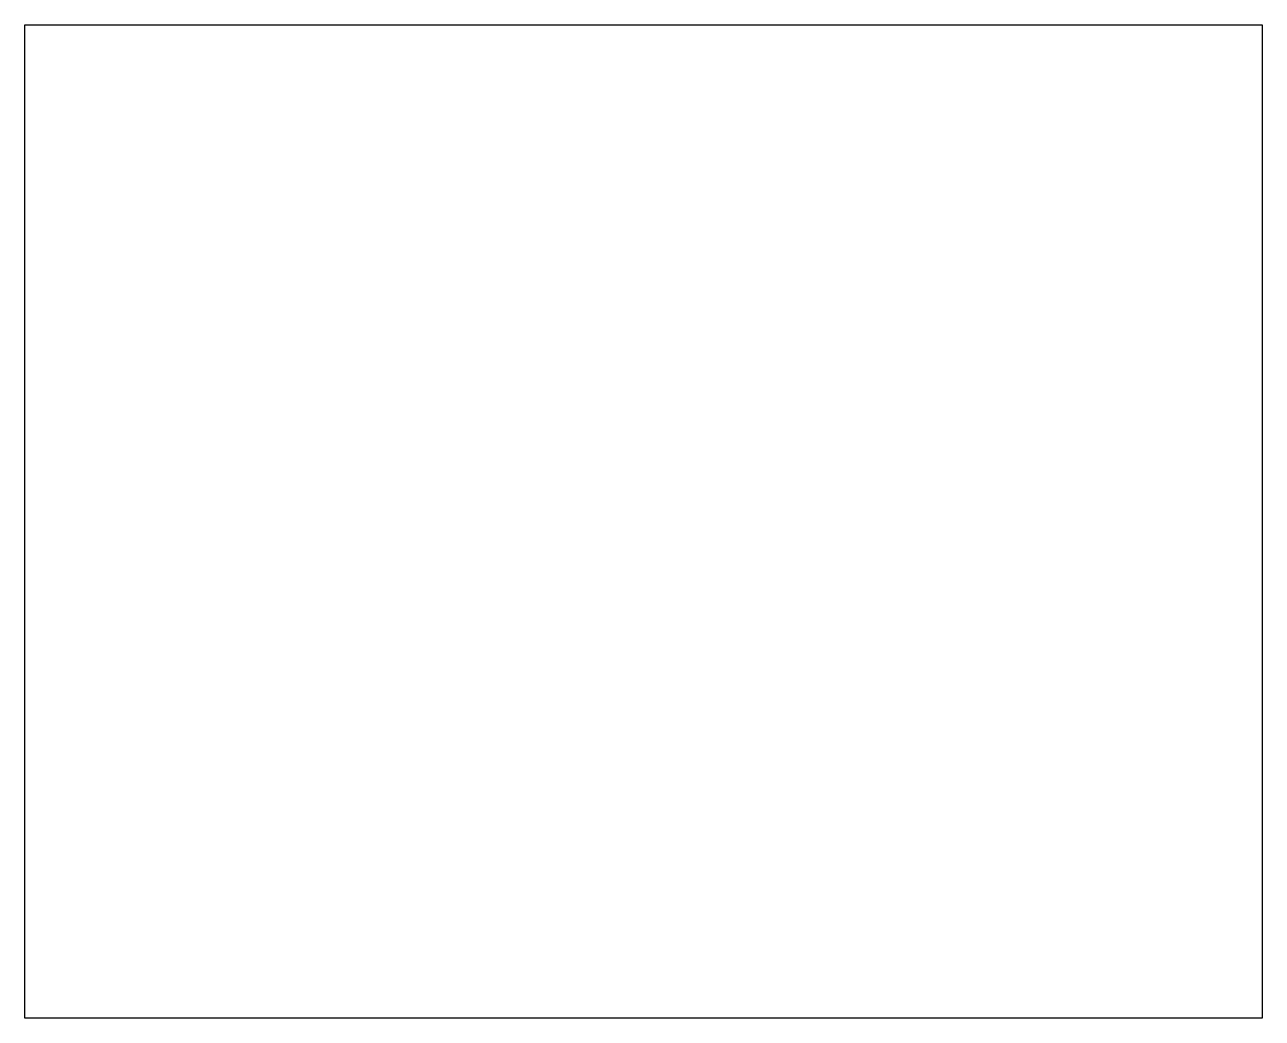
# Model space of a CAD drawing. Header units: millimetres. Extents: x 0 to 123, y -49 to 49.
import ezdxf

# ---------------------------------------------------------------- set-up
doc = ezdxf.new("R2010")
doc.units = ezdxf.units.MM
doc.header["$LTSCALE"] = 25
doc.layers.add('3_Pezzi', color=7, linetype='Continuous')

# ---------------------------------------------------------------- blocks, each defined once
blk = doc.blocks.new('BL1553344786_00001')
at = {"layer": '3_Pezzi', "color": 3, "linetype": 'Continuous'}
for p, q in [((0, -49.39), (0, 49.39)), ((0, 49.39), (123, 49.39)), ((123, 49.39), (123, -49.39)), ((123, -49.39), (0, -49.39))]:
    blk.add_line(p, q, dxfattribs=at)

msp = doc.modelspace()

# ---------------------------------------------------------------- block references
at = {"layer": '3_Pezzi'}
msp.add_blockref('BL1553344786_00001', (0, 0), dxfattribs=at)

doc.saveas('drawing.dxf')
